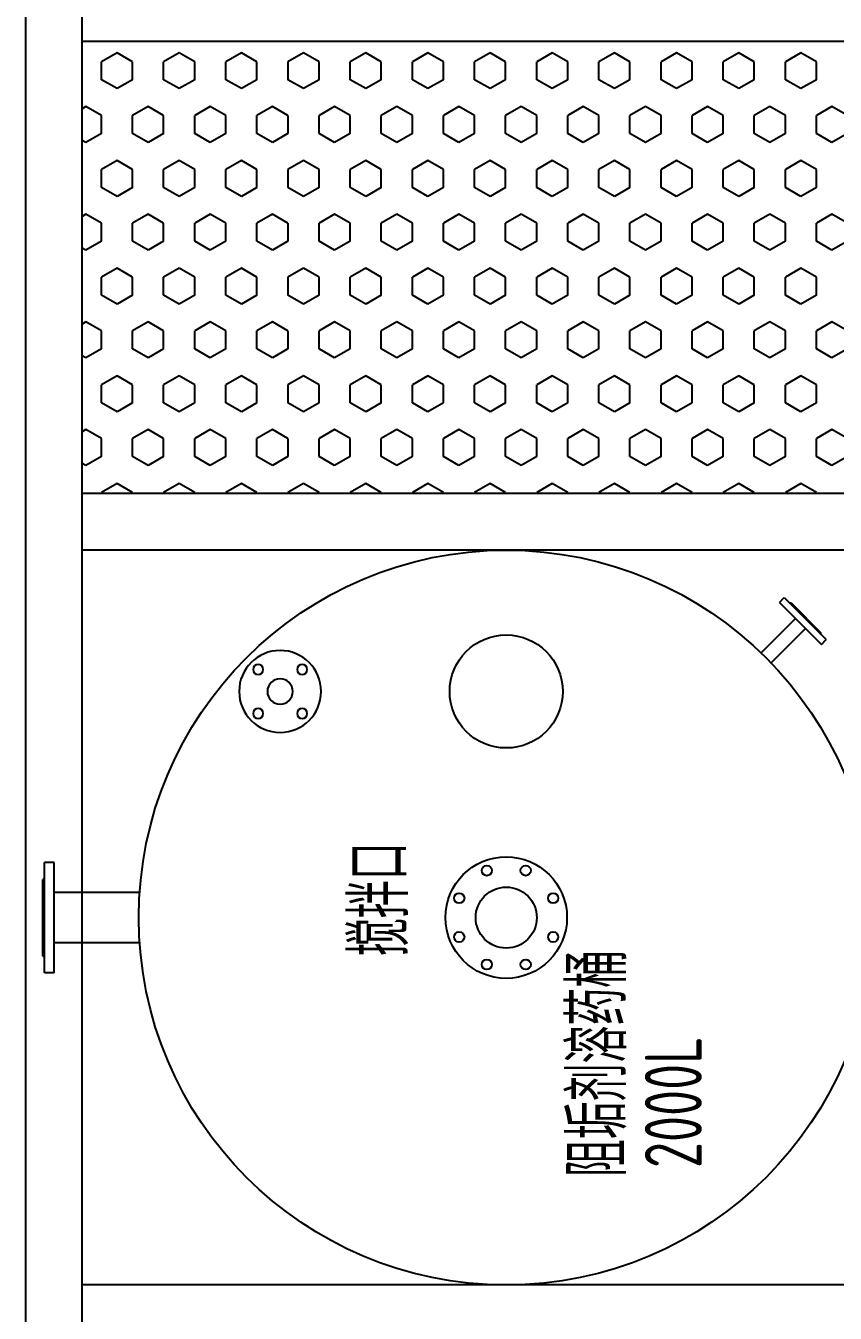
# Model space of a CAD drawing. Header units: millimetres. Extents: x -705761 to 1364679, y -410401 to 446404.
# Drawn here: x -505286 to -503925, y -97418 to -95254 of the extents above; entities that cross this region are included whole.
import ezdxf

# ---------------------------------------------------------------- set-up
doc = ezdxf.new("R2010")
doc.units = ezdxf.units.MM
doc.layers.add('00-TEXT', color=7, linetype='Continuous')
doc.styles.add('DSZ', font='tssdeng.shx', dxfattribs={"width": 0.7, "bigfont": 'tssdchn.shx'})

# ---------------------------------------------------------------- blocks, each defined once
blk = doc.blocks.new('A$C65F46942')
for centre, radius in [((107.5, 107.5), 107.5), ((73.1, 190.6), 9), ((141.9, 190.6), 9), ((107.5, 107.5), 54), ((24.4, 141.9), 9), ((190.6, 141.9), 9), ((24.4, 73.1), 9), ((190.6, 73.1), 9), ((73.1, 24.4), 9), ((141.9, 24.4), 9)]:
    blk.add_circle(centre, radius)
blk = doc.blocks.new('A$C5EE86B2C')
for centre, radius in [((72.5, 72.5), 72.5), ((33.6, 111.4), 9), ((111.4, 111.4), 9), ((72.5, 72.5), 22.5), ((33.6, 33.6), 9), ((111.4, 33.6), 9)]:
    blk.add_circle(centre, radius)
blk = doc.blocks.new('A$C5F7D1AD0')
h = blk.add_hatch()
h.set_pattern_fill('HEX', color=256, scale=10)
h.set_pattern_definition([(0, (-436214.35, 11460.57), (0, 54.992613), [31.75, -63.5]), (120, (-436214.35, 11460.57), (-47.625, -27.4963066), [31.75, -63.5]), (60, (-436182.6, 11460.57), (-47.625, 27.4963066), [31.75, -63.5])])
h.paths.add_polyline_path([(4800, -850), (4800, -100), (4000, -100), (4000, -850)])
h.paths.add_polyline_path([(4800, -850), (4000, -850), (4000, -2000), (4800, -2000)])
for p, q in [((0, 0), (6300, 0)), ((3152.5, -50), (3152.5, -33)), ((3152.5, -33), (3347.5, -33)), ((3179.5, -33), (3182.5, -30)), ((3182.5, -30), (3317.5, -30)), ((3320.5, -33), (3317.5, -30)), ((3347.5, -50), (3347.5, -33)), ((3152.5, -50), (3347.5, -50)), ((3205.5, -201.3), (3205.5, -50)), ((3294.5, -201.3), (3294.5, -50)), ((0, -100), (6300, -100)), ((2600, -2600), (2600, -100)), ((3900, -2600), (3900, -100)), ((4000, -2600), (4000, -100)), ((4800, -2600), (4800, -100)), ((4800, -2600), (4800, -100)), ((3761.6, -1379.3), (3700.8, -1318.5)), ((3779.3, -1361.6), (3718.5, -1300.8)), ((3807.6, -1333.3), (3733.3, -1407.6)), ((3816, -1341.8), (3741.8, -1416)), ((3807.6, -1333.3), (3816, -1341.8)), ((3806.8, -1353.8), (3753.8, -1406.8)), ((3806.8, -1351), (3806.8, -1353.8)), ((3733.3, -1407.6), (3741.8, -1416)), ((3751, -1406.8), (3753.8, -1406.8))]:
    blk.add_line(p, q)
for centre, radius in [((3250, -850), 650), ((3650, -850), 100)]:
    blk.add_circle(centre, radius)
blk.add_point((3780.3, -1380.3))
blk.add_point((3780.3, -1380.3))
at = {"xscale": -1}
blk.add_blockref('A$C5EE86B2C', (3722.5, -522.5), dxfattribs=at)
blk.add_blockref('A$C65F46942', (3142.5, -957.5))
at = {"layer": '00-TEXT', "color": 0, "linetype": 'ByBlock', "lineweight": -3, "style": 'DSZ', "width": 0.7}
for s, p in [('搅拌口', (3182, -676.4)), ('阻垢剂溶药桶', (2790.9, -1062.3)), ('2000L', (2807, -1196))]:
    blk.add_text(s, height=100.8, dxfattribs=at).set_placement(p)
blk = doc.blocks.new('A$C66EC1903')
at = {"lineweight": 15, "rotation": 270}
blk.add_blockref('A$C5F7D1AD0', (-200, -200), dxfattribs=at)

msp = doc.modelspace()

# ---------------------------------------------------------------- block references
at = {"lineweight": 15, "xscale": 0.95, "yscale": 0.95, "zscale": 0.95, "rotation": 180}
msp.add_blockref('A$C66EC1903', (-505475.65, -100030.36), dxfattribs=at)

doc.saveas('drawing.dxf')
